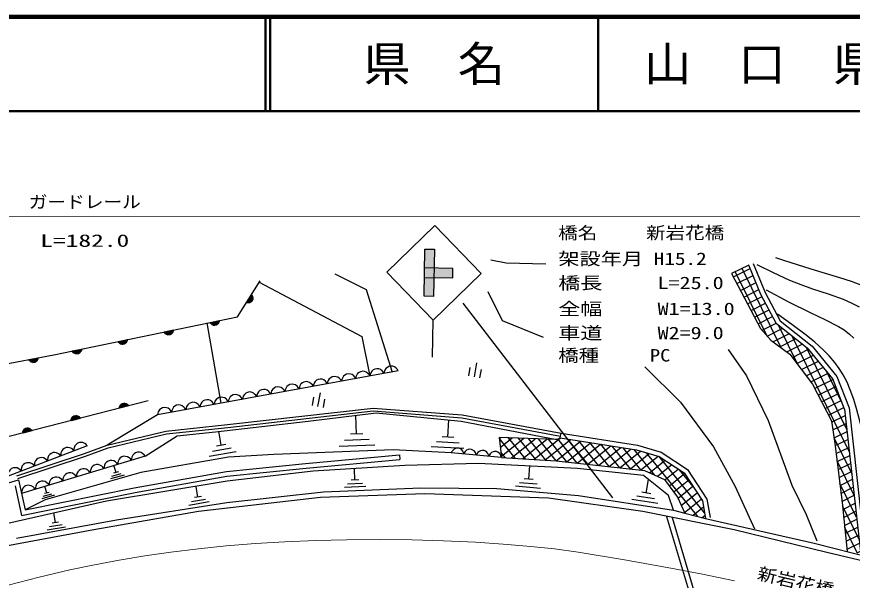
# Model space of a CAD drawing. Units: millimetres, scale not verified. Extents: x 40000 to 680000, y 20000 to 380000.
# Drawn here: x 271376 to 359952, y 320305 to 380000 of the extents above; entities that cross this region are included whole.
import ezdxf
from ezdxf.enums import TextEntityAlignment as Align

# ---------------------------------------------------------------- set-up
doc = ezdxf.new("R2010")
doc.units = ezdxf.units.MM
doc.header["$LTSCALE"] = 1000
doc.linetypes.add('CHAIN', pattern=[18.5, 12, -1.5, 3.5, -1.5])
for name, color, linetype, lineweight in [('M-BGD', 7, 'Continuous', 25), ('M-BMK', 2, 'CHAIN', 13), ('M-STR-HTXT', 7, 'Continuous', 13), ('M-STR-STR1', 1, 'Continuous', 25), ('M-STR-STRC', 7, 'Continuous', 25), ('M-TTL', 2, 'Continuous', 140), ('M-TTL-LINE', 7, 'Continuous', 50)]:
    doc.layers.add(name, color=color, linetype=linetype, lineweight=lineweight)
doc.layers.add('M-TTL-TXT', color=7, linetype='Continuous')
doc.styles.add('ＭＳ ゴシック', font='')
doc.styles.get('ＭＳ ゴシック').set_extended_font_data('MS Gothic')

msp = doc.modelspace()

# ---------------------------------------------------------------- hatches: boundary and pattern name
at = {"layer": 'M-BGD'}
h = msp.add_hatch(dxfattribs=at)
h.set_pattern_fill('USER', color=256, style=0, pattern_type=2)
h.set_pattern_definition([(26.289, (359398, 323583), (-354.32, 717.257), []), (296.289, (359398, 323583), (717.257, 354.32), [])])
h.paths.add_polyline_path([(360840, 323094), (359129, 338435), (357873, 341651), (355360, 344737), (351902, 347459), (350274, 350565), (348998, 353668), (347145, 352818), (350234, 346989), (351307, 345742), (353339, 344269), (355718, 341090), (357739, 337210), (358153, 334552), (358862, 328553), (359398, 323583)])
h = msp.add_hatch(dxfattribs=at)
h.set_pattern_fill('USER', color=256, style=0, pattern_type=2)
h.set_pattern_definition([(38.8135, (328552, 332963), (-501.43, 623.353), []), (308.8134, (328552, 332963), (623.353, 501.43), [])])
h.paths.add_polyline_path([(322750, 333324), (328552, 332963), (337920, 331948), (340047, 330989), (341431, 329125), (342211, 327412), (344382, 326859), (344067, 328707), (342123, 331686), (339490, 333426), (337063, 334112), (329001, 335387), (328622, 335216), (322507, 335444)])
at = {"layer": 'M-STR-STRC'}
for points in [[(314571, 350390), (314652, 355390), (315652, 355373), (315571, 350374)], [(314620, 353390), (317619, 353341), (317603, 352341), (314603, 352390)]]:
    msp.add_hatch(color=256, dxfattribs=at).paths.add_polyline_path(points)

# ---------------------------------------------------------------- linework, layer by layer
at = {"layer": 'M-BGD'}
for p, q in [((321635, 354244), (323255, 353933)), ((323255, 353933), (327455, 353809)), ((348998, 353668), (347145, 352818)), ((350274, 350565), (348998, 353668)), ((349461, 353858), (350728, 350777)), ((305098, 352767), (308425, 351109)), ((347145, 352818), (350234, 346989)), ((294792, 348227), (297175, 352041)), ((297068, 351871), (307968, 346137)), ((308425, 351109), (311168, 342360)), ((321312, 350908), (322832, 347818)), ((350728, 350777), (352296, 347786)), ((296288, 350504), (295785, 349698)), ((295851, 349687), (296328, 350450)), ((296361, 350385), (295925, 349687)), ((296002, 349692), (296388, 350309)), ((296409, 350225), (296088, 349712)), ((296204, 349779), (296401, 350095)), ((351902, 347459), (350274, 350565)), ((275319, 344198), (294792, 348227)), ((293044, 339051), (291563, 347559)), ((292836, 347759), (291906, 347566)), ((291943, 347510), (292824, 347692)), ((292800, 347624), (291995, 347457)), ((292052, 347405), (292764, 347552)), ((292718, 347479), (292125, 347356)), ((292253, 347319), (292618, 347394)), ((322832, 347818), (327195, 346074)), ((355360, 344737), (351902, 347459)), ((352296, 347786), (355713, 345095)), ((287968, 346751), (287037, 346559)), ((287075, 346503), (287956, 346685)), ((287932, 346616), (287126, 346450)), ((287183, 346397), (287896, 346545)), ((287849, 346472), (287257, 346349)), ((287385, 346312), (287749, 346387)), ((350234, 346989), (351307, 345742)), ((283099, 345744), (282169, 345551)), ((282206, 345495), (283088, 345678)), ((283063, 345609), (282258, 345442)), ((282315, 345390), (283027, 345537)), ((282981, 345464), (282389, 345342)), ((307968, 346137), (308802, 341928)), ((351307, 345742), (353339, 344269)), ((278231, 344736), (277301, 344544)), ((277338, 344488), (278219, 344670)), ((278195, 344601), (277390, 344435)), ((282516, 345304), (282881, 345380)), ((346789, 344738), (348734, 341964)), ((357873, 341651), (355360, 344737)), ((355713, 345095), (358310, 341906)), ((257997, 340894), (275319, 344198)), ((273632, 343812), (272699, 343634)), ((272735, 343578), (273619, 343746)), ((273594, 343678), (272786, 343524)), ((277446, 344383), (278159, 344530)), ((278113, 344457), (277520, 344334)), ((277648, 344297), (278013, 344372)), ((353339, 344269), (355718, 341090)), ((272842, 343471), (273557, 343607)), ((273509, 343534), (272915, 343421)), ((273042, 343382), (273408, 343452)), ((319425, 342841), (319269, 341955)), ((320119, 343324), (319860, 341847)), ((337972, 342906), (341729, 339177)), ((311812, 342478), (286300, 337819)), ((320607, 342633), (320451, 341747)), ((348734, 341964), (351049, 337214)), ((358310, 341906), (359619, 338555)), ((355718, 341090), (357739, 337210)), ((359129, 338435), (357873, 341651)), ((303528, 340174), (303269, 338697)), ((285312, 339300), (264809, 334055)), ((302834, 339690), (302678, 338804)), ((304016, 339483), (303860, 338596)), ((282273, 338587), (283194, 338823)), ((283154, 338877), (282282, 338654)), ((282303, 338724), (283100, 338928)), ((283041, 338977), (282336, 338797)), ((282378, 338872), (282964, 339022)), ((282835, 339053), (282474, 338961)), ((293716, 336789), (309155, 338548)), ((309155, 338548), (318607, 337824)), ((341729, 339177), (345239, 334434)), ((359129, 338435), (360852, 322987)), ((359619, 338555), (361370, 322857)), ((277147, 337276), (278068, 337511)), ((278028, 337566), (277156, 337343)), ((277177, 337413), (277974, 337616)), ((277915, 337666), (277210, 337485)), ((277253, 337561), (277839, 337711)), ((277709, 337742), (277349, 337650)), ((286300, 337819), (280972, 334612)), ((293749, 336491), (309161, 338247)), ((302263, 337154), (309497, 338037)), ((307412, 335794), (307338, 337769)), ((309161, 338247), (318568, 337527)), ((309497, 338037), (318497, 337148)), ((318568, 337527), (329024, 335586)), ((318607, 337824), (329079, 335881)), ((287198, 336101), (293716, 336789)), ((292447, 336031), (302263, 337154)), ((317090, 335477), (317183, 337295)), ((318497, 337148), (328622, 335216)), ((351049, 337214), (353538, 330369)), ((357739, 337210), (358153, 334552)), ((272022, 335965), (272942, 336200)), ((272902, 336255), (272030, 336031)), ((272051, 336101), (272848, 336305)), ((272789, 336355), (272084, 336174)), ((272127, 336250), (272713, 336400)), ((272584, 336431), (272223, 336339)), ((280972, 334612), (287198, 336101)), ((281058, 334324), (287249, 335804)), ((287249, 335804), (293749, 336491)), ((288369, 335594), (292447, 336031)), ((293046, 334605), (292789, 336092)), ((308077, 335819), (306747, 335769)), ((329001, 335387), (329079, 335881)), ((329079, 335881), (337170, 334601)), ((284991, 333446), (288369, 335594)), ((306134, 335147), (308745, 335245)), ((315865, 334988), (318268, 334865)), ((317702, 335446), (316479, 335509)), ((328622, 335216), (322507, 335444)), ((322507, 335444), (322750, 333324)), ((328622, 335216), (329001, 335387)), ((329001, 335387), (337063, 334112)), ((278836, 334539), (270465, 331319)), ((278552, 333739), (280972, 334612)), ((278654, 333456), (281058, 334324)), ((292144, 333987), (294109, 334325)), ((293546, 334692), (292546, 334519)), ((311269, 334109), (298644, 333635)), ((309348, 334631), (305569, 334489)), ((317446, 333794), (311269, 334109)), ((318771, 334252), (315293, 334430)), ((337063, 334112), (339490, 333426)), ((337170, 334601), (339701, 333886)), ((345239, 334434), (347541, 330229)), ((358153, 334552), (358862, 328553)), ((271397, 331371), (278552, 333739)), ((271492, 331086), (278654, 333456)), ((284991, 333446), (271888, 329498)), ((293819, 333328), (284535, 331727)), ((294628, 333922), (291784, 333432)), ((298644, 333635), (293819, 333328)), ((301999, 332664), (311951, 333600)), ((302046, 332166), (311998, 333102)), ((311951, 333600), (311998, 333102)), ((322750, 333324), (317446, 333794)), ((322750, 333324), (328552, 332963)), ((339490, 333426), (342123, 331686)), ((339701, 333886), (342485, 332046)), ((281902, 331710), (281686, 332459)), ((293598, 331818), (301999, 332664)), ((293667, 331322), (302046, 332166)), ((312513, 332470), (302796, 331854)), ((320312, 332684), (312513, 332470)), ((330831, 332155), (320312, 332684)), ((325649, 331022), (325767, 332421)), ((328552, 332963), (337920, 331948)), ((284535, 331727), (274405, 328814)), ((282754, 331448), (281319, 331035)), ((281473, 331341), (282464, 331626)), ((282154, 331782), (281650, 331637)), ((283823, 330108), (293598, 331818)), ((283916, 329617), (293667, 331322)), ((302796, 331854), (293687, 330815)), ((307224, 330921), (307173, 332116)), ((337827, 331402), (330831, 332155)), ((340467, 329301), (337827, 331402)), ((337920, 331948), (340047, 330989)), ((342123, 331686), (344067, 328707)), ((342485, 332046), (344542, 328893)), ((264211, 328731), (271577, 330946)), ((271577, 330946), (272258, 327771)), ((293687, 330815), (280900, 328679)), ((306452, 330526), (308032, 330592)), ((307626, 330938), (306821, 330904)), ((324691, 330676), (326541, 330520)), ((326119, 330982), (325178, 331062)), ((338114, 329546), (338336, 330985)), ((340047, 330989), (341431, 329125)), ((271202, 330311), (271873, 327184)), ((271873, 327184), (283916, 329617)), ((272258, 327771), (283823, 330108)), ((274805, 329620), (274334, 329485)), ((274569, 329553), (274368, 330252)), ((290584, 329120), (290393, 330248)), ((293638, 328550), (303883, 329660)), ((303883, 329660), (314207, 330094)), ((308398, 330222), (306112, 330126)), ((314207, 330094), (322256, 330019)), ((322256, 330019), (330944, 329285)), ((326913, 330034), (324236, 330261)), ((338598, 329471), (337630, 329621)), ((347541, 330229), (349577, 325745)), ((353538, 330369), (355058, 327279)), ((280900, 328679), (267212, 325593)), ((274405, 328814), (272258, 327771)), ((275365, 329308), (274026, 328923)), ((274170, 329208), (275095, 329474)), ((289899, 328652), (291391, 328905)), ((290964, 329184), (290205, 329056)), ((303572, 329087), (290640, 327607)), ((314652, 329474), (303572, 329087)), ((327741, 329008), (314652, 329474)), ((337753, 327583), (327741, 329008)), ((330944, 329285), (340983, 327732)), ((339351, 328434), (336598, 328860)), ((337099, 329257), (339001, 328962)), ((340983, 327732), (340467, 329301)), ((341431, 329125), (342211, 327412)), ((344067, 328707), (344382, 326859)), ((344542, 328893), (344875, 326944)), ((281942, 326705), (293638, 328550)), ((291783, 328598), (289625, 328232)), ((358862, 328553), (359424, 323345)), ((275474, 326417), (275300, 327442)), ((290640, 327607), (279540, 325639)), ((347414, 325635), (337753, 327583)), ((340983, 327732), (342211, 327412)), ((342211, 327412), (344382, 326859)), ((344382, 326859), (355922, 324224)), ((355058, 327279), (356194, 324473)), ((271354, 324769), (281942, 326705)), ((274851, 325991), (276207, 326221)), ((275819, 326475), (275129, 326358)), ((279540, 325639), (270225, 323909)), ((276564, 325942), (274602, 325609)), ((357247, 323241), (347414, 325635)), ((355922, 324224), (369457, 320829)), ((369345, 320350), (357247, 323241))]:
    msp.add_line(p, q, dxfattribs=at)
for points in [[(361079, 351498), (359871, 351952), (358621, 352357), (355590, 353259), (352691, 354182), (352270, 354320), (351840, 354461)], [(349836, 353756), (351558, 352901), (353311, 352099), (354515, 351619), (355743, 351194), (357378, 350660), (358994, 350069), (359847, 349692), (360683, 349256)], [(350830, 351055), (353178, 349815), (355568, 348621), (357043, 347936), (358493, 347197), (359091, 346822), (359659, 346392), (360127, 345961)], [(363911, 322849), (363290, 324844), (362725, 326863), (362410, 328224), (362152, 329609), (361717, 332387), (361223, 335155), (360867, 336765), (360451, 338371), (360125, 339443), (359744, 340493), (359395, 341290), (358990, 342067), (358574, 342732), (358101, 343372), (357510, 344063), (356863, 344724), (355980, 345524), (355057, 346279), (353551, 347410), (352026, 348495)], [(311812, 342478), (311724, 342640), (311607, 342770), (311431, 342908), (311249, 342968), (311063, 342992), (310830, 342950), (310664, 342861), (310515, 342741), (310399, 342549), (310340, 342387), (310311, 342204)], [(307310, 341656), (307222, 341818), (307105, 341948), (306929, 342086), (306747, 342146), (306561, 342170), (306328, 342128), (306162, 342039), (306013, 341919), (305897, 341727), (305838, 341565), (305809, 341381)], [(308810, 341930), (308723, 342092), (308606, 342222), (308429, 342360), (308248, 342420), (308061, 342444), (307829, 342402), (307663, 342313), (307514, 342193), (307398, 342001), (307338, 341839), (307310, 341656)], [(310311, 342204), (310223, 342366), (310107, 342496), (309930, 342634), (309749, 342694), (309562, 342718), (309329, 342676), (309163, 342587), (309015, 342467), (308899, 342275), (308839, 342113), (308810, 341930)], [(301307, 340559), (301219, 340722), (301102, 340852), (300926, 340990), (300744, 341050), (300558, 341074), (300325, 341031), (300159, 340943), (300011, 340823), (299894, 340631), (299835, 340469), (299806, 340285)], [(302808, 340833), (302720, 340996), (302603, 341126), (302427, 341264), (302245, 341324), (302059, 341348), (301826, 341305), (301660, 341217), (301511, 341097), (301395, 340905), (301336, 340743), (301307, 340559)], [(304308, 341107), (304221, 341270), (304104, 341400), (303927, 341538), (303746, 341598), (303559, 341622), (303327, 341580), (303161, 341491), (303012, 341371), (302896, 341179), (302836, 341017), (302808, 340833)], [(305809, 341381), (305721, 341544), (305605, 341674), (305428, 341812), (305247, 341872), (305060, 341896), (304827, 341854), (304661, 341765), (304513, 341645), (304396, 341453), (304337, 341291), (304308, 341107)], [(296805, 339737), (296717, 339900), (296600, 340030), (296424, 340168), (296242, 340228), (296056, 340252), (295823, 340209), (295657, 340121), (295509, 340001), (295392, 339809), (295333, 339647), (295304, 339463)], [(298306, 340011), (298218, 340174), (298101, 340304), (297925, 340442), (297743, 340502), (297557, 340526), (297324, 340483), (297158, 340395), (297009, 340275), (296893, 340083), (296833, 339921), (296805, 339737)], [(299806, 340285), (299719, 340448), (299602, 340578), (299425, 340716), (299244, 340776), (299057, 340800), (298825, 340757), (298659, 340669), (298510, 340549), (298394, 340357), (298334, 340195), (298306, 340011)], [(292303, 338915), (292215, 339078), (292098, 339207), (291922, 339346), (291740, 339406), (291554, 339430), (291321, 339387), (291155, 339299), (291006, 339179), (290890, 338987), (290831, 338825), (290802, 338641)], [(293804, 339189), (293716, 339352), (293599, 339481), (293423, 339620), (293241, 339680), (293054, 339704), (292822, 339661), (292656, 339573), (292507, 339453), (292391, 339261), (292331, 339099), (292303, 338915)], [(295304, 339463), (295216, 339626), (295100, 339756), (294923, 339894), (294742, 339954), (294555, 339978), (294323, 339935), (294156, 339847), (294008, 339727), (293892, 339535), (293832, 339373), (293804, 339189)], [(287801, 338093), (287713, 338256), (287596, 338385), (287420, 338524), (287238, 338584), (287052, 338608), (286819, 338565), (286653, 338477), (286504, 338357), (286388, 338165), (286329, 338003), (286300, 337819)], [(289302, 338367), (289214, 338530), (289097, 338659), (288921, 338798), (288739, 338858), (288552, 338882), (288320, 338839), (288154, 338751), (288005, 338631), (287889, 338439), (287829, 338277), (287801, 338093)], [(290802, 338641), (290714, 338804), (290598, 338933), (290421, 339072), (290240, 339132), (290053, 339156), (289820, 339113), (289654, 339025), (289506, 338905), (289390, 338713), (289330, 338551), (289302, 338367)], [(278836, 334539), (278722, 334679), (278586, 334783), (278391, 334884), (278205, 334909), (278021, 334898), (277805, 334815), (277661, 334699), (277540, 334556), (277463, 334351), (277435, 334184), (277441, 334002)], [(277441, 334002), (277327, 334142), (277191, 334246), (276996, 334347), (276810, 334372), (276626, 334361), (276410, 334278), (276266, 334163), (276145, 334020), (276068, 333814), (276040, 333647), (276046, 333465)], [(318772, 333676), (318736, 333833), (318668, 333969), (318551, 334127), (318412, 334219), (318261, 334283), (318056, 334301), (317895, 334265), (317742, 334198), (317600, 334064), (317513, 333941), (317446, 333794)], [(320098, 333559), (320062, 333715), (319993, 333852), (319877, 334009), (319738, 334102), (319587, 334165), (319381, 334183), (319221, 334147), (319068, 334081), (318926, 333946), (318838, 333824), (318772, 333676)], [(321424, 333441), (321387, 333598), (321319, 333734), (321203, 333892), (321064, 333984), (320913, 334048), (320707, 334066), (320547, 334030), (320394, 333963), (320252, 333829), (320164, 333706), (320098, 333559)], [(322750, 333324), (322713, 333480), (322645, 333617), (322529, 333774), (322390, 333867), (322239, 333930), (322033, 333948), (321873, 333912), (321720, 333846), (321578, 333711), (321490, 333589), (321424, 333441)], [(274651, 332929), (274537, 333069), (274401, 333173), (274205, 333274), (274020, 333298), (273836, 333288), (273620, 333205), (273476, 333089), (273354, 332946), (273278, 332741), (273250, 332574), (273256, 332392)], [(276046, 333465), (275932, 333606), (275796, 333709), (275601, 333811), (275415, 333835), (275231, 333824), (275015, 333741), (274871, 333626), (274750, 333483), (274673, 333277), (274645, 333110), (274651, 332929)], [(283535, 333007), (283430, 333158), (283300, 333274), (283110, 333391), (282923, 333431), (282736, 333434), (282510, 333366), (282356, 333259), (282222, 333124), (282128, 332921), (282087, 332754), (282079, 332569)], [(284991, 333446), (284886, 333597), (284756, 333713), (284566, 333830), (284379, 333869), (284192, 333872), (283966, 333804), (283811, 333698), (283678, 333563), (283584, 333360), (283543, 333192), (283535, 333007)], [(271860, 331855), (271746, 331996), (271610, 332099), (271415, 332200), (271230, 332225), (271046, 332214), (270829, 332131), (270686, 332016), (270564, 331873), (270487, 331667), (270460, 331500), (270465, 331319)], [(273256, 332392), (273142, 332532), (273005, 332636), (272810, 332737), (272625, 332762), (272441, 332751), (272224, 332668), (272081, 332553), (271959, 332410), (271882, 332204), (271855, 332037), (271860, 331855)], [(280623, 332130), (280518, 332281), (280388, 332397), (280198, 332514), (280012, 332553), (279824, 332556), (279598, 332488), (279444, 332382), (279310, 332246), (279216, 332043), (279175, 331876), (279168, 331691)], [(282079, 332569), (281974, 332720), (281844, 332835), (281654, 332953), (281467, 332992), (281280, 332995), (281054, 332927), (280900, 332821), (280766, 332685), (280672, 332482), (280631, 332315), (280623, 332130)], [(277712, 331253), (277607, 331404), (277477, 331519), (277286, 331637), (277100, 331676), (276912, 331679), (276687, 331611), (276532, 331505), (276398, 331369), (276305, 331166), (276264, 330999), (276256, 330814)], [(279168, 331691), (279063, 331842), (278932, 331958), (278742, 332075), (278556, 332114), (278368, 332117), (278143, 332049), (277988, 331943), (277854, 331808), (277760, 331605), (277719, 331438), (277712, 331253)], [(274800, 330375), (274695, 330526), (274565, 330642), (274375, 330759), (274188, 330798), (274001, 330801), (273775, 330733), (273620, 330627), (273486, 330492), (273393, 330289), (273352, 330121), (273344, 329936)], [(276256, 330814), (276151, 330965), (276021, 331080), (275830, 331198), (275644, 331237), (275456, 331240), (275231, 331172), (275076, 331066), (274942, 330930), (274849, 330727), (274808, 330560), (274800, 330375)], [(273344, 329936), (273239, 330087), (273109, 330203), (272919, 330320), (272732, 330360), (272545, 330363), (272319, 330295), (272164, 330188), (272031, 330053), (271937, 329850), (271896, 329683), (271888, 329498)]]:
    msp.add_lwpolyline(points, dxfattribs=at)
for points in [[(296248, 350558), (296325, 350464), (296377, 350363), (296419, 350222), (296411, 350097), (296381, 349978), (296299, 349846), (296205, 349766), (296096, 349705), (295951, 349680), (295836, 349681), (295719, 349710)], [(292848, 347825), (292832, 347704), (292795, 347597), (292722, 347470), (292627, 347389), (292519, 347328), (292367, 347297), (292245, 347310), (292125, 347346), (292007, 347434), (291929, 347517), (291869, 347622)], [(287980, 346818), (287964, 346697), (287927, 346590), (287854, 346462), (287758, 346381), (287651, 346321), (287499, 346289), (287376, 346302), (287257, 346339), (287139, 346427), (287060, 346510), (287000, 346615)], [(283111, 345810), (283095, 345689), (283059, 345582), (282986, 345455), (282890, 345374), (282783, 345313), (282631, 345282), (282508, 345295), (282388, 345331), (282270, 345419), (282192, 345503), (282132, 345608)], [(278243, 344803), (278227, 344682), (278190, 344575), (278117, 344447), (278022, 344366), (277914, 344306), (277762, 344274), (277640, 344287), (277520, 344324), (277402, 344412), (277324, 344495), (277264, 344600)], [(273645, 343878), (273627, 343758), (273589, 343651), (273514, 343525), (273417, 343446), (273308, 343387), (273156, 343358), (273034, 343373), (272914, 343411), (272798, 343501), (272721, 343585), (272663, 343691)], [(282264, 338520), (282275, 338642), (282306, 338750), (282373, 338881), (282465, 338967), (282570, 339032), (282720, 339070), (282843, 339063), (282964, 339032), (283086, 338950), (283168, 338870), (283233, 338768)], [(277139, 337209), (277149, 337330), (277180, 337439), (277248, 337570), (277339, 337655), (277444, 337721), (277594, 337759), (277717, 337752), (277839, 337721), (277960, 337639), (278043, 337559), (278108, 337457)], [(272013, 335898), (272023, 336019), (272055, 336128), (272122, 336259), (272214, 336344), (272318, 336410), (272468, 336448), (272591, 336441), (272713, 336410), (272835, 336328), (272917, 336248), (272982, 336146)]]:
    msp.add_lwpolyline(points, close=True, dxfattribs=at)
at = {"layer": 'M-BMK'}
msp.add_lwpolyline([(270481, 319779), (273741, 320619), (277015, 321400), (279608, 321948), (282222, 322439), (284967, 322892), (287731, 323287), (290653, 323642), (293581, 323937), (296693, 324189), (299808, 324380), (303076, 324520), (306345, 324599), (309796, 324620), (313247, 324582), (316620, 324487), (320003, 324331), (322930, 324145), (325861, 323898), (328376, 323628), (330883, 323300), (335800, 322472), (340721, 321584), (344090, 320947), (347457, 320250)], dxfattribs=at)
msp.add_lwpolyline([(270481, 319779), (273741, 320619), (277015, 321400), (279608, 321948), (282222, 322439), (284967, 322892), (287731, 323287), (290653, 323642), (293581, 323937), (296693, 324189), (299808, 324380), (303076, 324520), (306345, 324599), (309796, 324620), (313247, 324582), (316620, 324487), (320003, 324331), (322930, 324145), (325861, 323898), (328376, 323628), (330883, 323300), (335800, 322472), (340721, 321584), (344090, 320947), (347457, 320250)], dxfattribs=at)
at = {"layer": 'M-STR-HTXT'}
msp.add_line((191714, 358776), (365385, 358882), dxfattribs=at)
at = {"layer": 'M-STR-STR1'}
for p, q in [((340270, 327075), (344416, 313140)), ((340851, 326958), (344997, 313022))]:
    msp.add_line(p, q, dxfattribs=at)
at = {"layer": 'M-STR-STRC'}
for p, q in [((310612, 352955), (315693, 357873)), ((315693, 357873), (320611, 352792)), ((314571, 350390), (314652, 355390)), ((314652, 355390), (315652, 355373)), ((315652, 355373), (315571, 350374)), ((315530, 347874), (310612, 352955)), ((317619, 353341), (314620, 353390)), ((320611, 352792), (315530, 347874)), ((317603, 352341), (317619, 353341)), ((314603, 352390), (317603, 352341)), ((315571, 350374), (314571, 350390)), ((318681, 349668), (334543, 329039)), ((315464, 343928), (315529, 347891))]:
    msp.add_line(p, q, dxfattribs=at)
at = {"layer": 'M-TTL'}
msp.add_line((680000, 380000), (40000, 380000), dxfattribs=at)
at = {"layer": 'M-TTL-LINE'}
for p, q in [((297750, 380000), (297750, 370000)), ((298250, 380000), (298250, 370000)), ((333000, 380000), (333000, 370000)), ((40000, 370000), (680000, 370000))]:
    msp.add_line(p, q, dxfattribs=at)

# ---------------------------------------------------------------- texts
at = {"layer": 'M-STR-HTXT', "style": 'ＭＳ ゴシック'}
for s, width, p in [('ガードレール', 1.1, (272649, 359325)), ('橋名 \u3000\u3000新岩花橋', 1.15, (328778, 356046)), ('L=182.0', 1.5, (273877, 355227)), ('架設年月 H15.2', 1.25, (328780, 353300)), ('橋長 \u3000\u3000L=25.0', 1.3, (328782, 350743)), ('全幅 \u3000\u3000W1=13.0', 1.3, (328783, 347996)), ('車道 \u3000\u3000W2=9.0', 1.3, (328785, 345440)), ('橋種 \u3000\u3000PC', 1.2, (328786, 343072))]:
    msp.add_text(s, height=1320, rotation=0.035, dxfattribs=dict(at, width=width)).set_placement(p, align=Align.BOTTOM_LEFT)
at = {"layer": 'M-STR-STR1', "style": 'ＭＳ ゴシック', "width": 1.15}
msp.add_text('新岩花橋', height=1320, rotation=346.753, dxfattribs=at).set_placement((349700, 320061), align=Align.BOTTOM_LEFT)
at = {"layer": 'M-TTL-TXT', "style": 'ＭＳ ゴシック'}
for s, p in [('県\u3000名', (315625, 375000)), ('山\u3000口\u3000県', (350375, 375000))]:
    msp.add_text(s, height=3666, dxfattribs=at).set_placement(p, align=Align.MIDDLE_CENTER)

doc.saveas('drawing.dxf')
